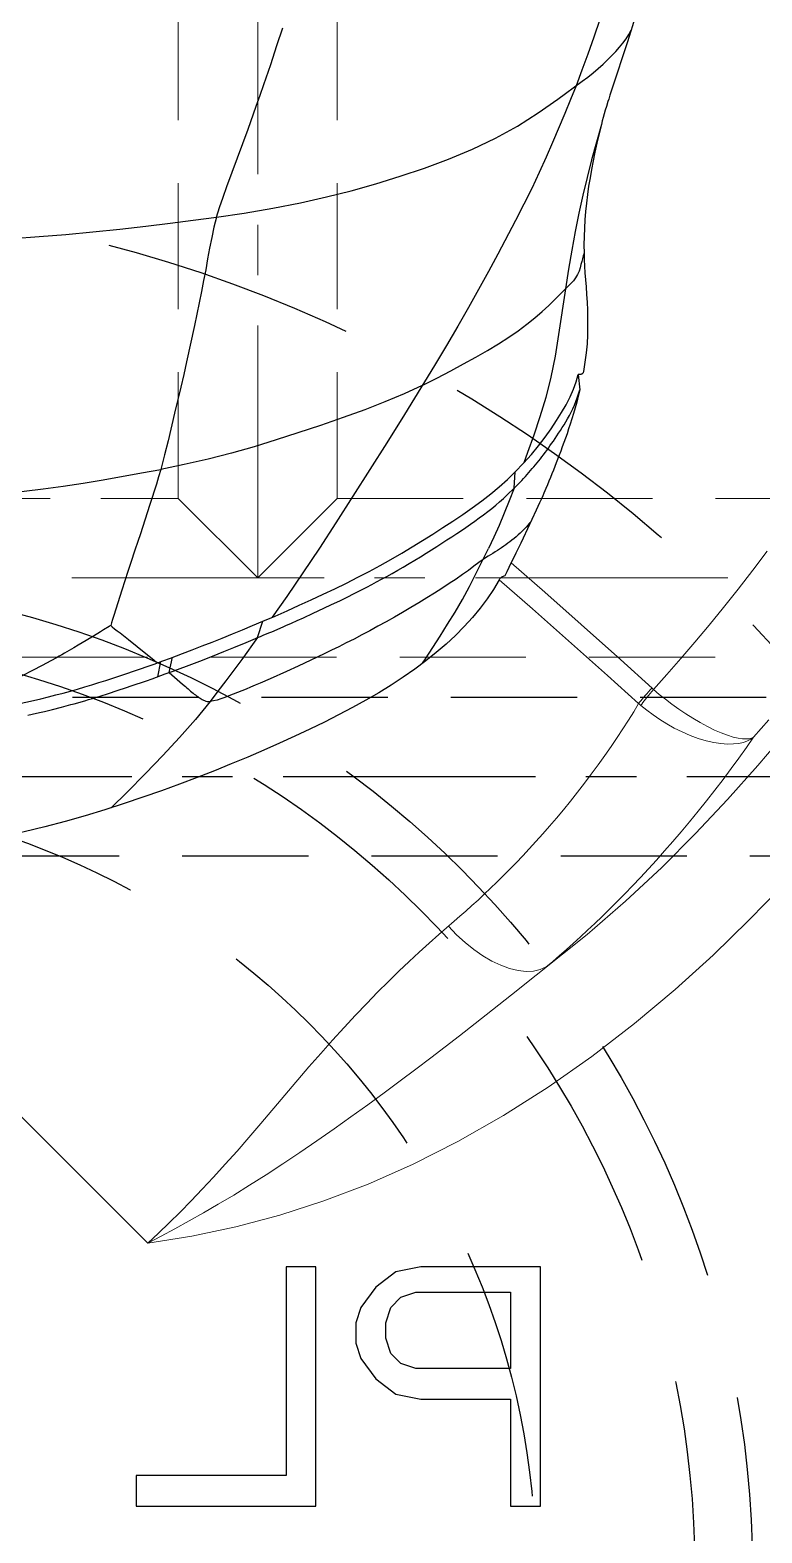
# Model space of a CAD drawing. Header units: inches. Extents: x 143011 to 144494, y -46023 to -44974.
# Drawn here: x 144169.2 to 144206, y -45274.5 to -45198.8 of the extents above; entities that cross this region are included whole.
import ezdxf

# ---------------------------------------------------------------- set-up
doc = ezdxf.new("R2010")
doc.units = ezdxf.units.IN
doc.header["$LTSCALE"] = 2
doc.header["$MEASUREMENT"] = 0
for name, pattern in [('CENTER', [50.8, 31.75, -6.35, 6.35, -6.35]), ('DASHED', [0.75, 0.5, -0.25]), ('HIDDEN', [9.525, 6.35, -3.175])]:
    doc.linetypes.add(name, pattern=pattern)
doc.layers.get('0').update_dxf_attribs({"linetype": 'CONTINUOUS'})
doc.layers.add('CAV-COR', color=1, linetype='CONTINUOUS')
doc.layers.add('wr2', color=41, linetype='DASHED')
doc.layers.add('WR', color=122, linetype='HIDDEN', lineweight=18)
doc.layers.add('枕位', color=75, linetype='CONTINUOUS', lineweight=15)

# ---------------------------------------------------------------- blocks, each defined once
blk = doc.blocks.new('20160719.171012')
at = {"linetype": 'HIDDEN'}
for radius in [69, 49.9, 47, 39]:
    blk.add_circle((0, -1.6), radius, dxfattribs=at)
blk = doc.blocks.new('20160901.140739')
at = {"layer": 'wr2', "linetype": 'HIDDEN', "ltscale": 0.5}
for p, q in [((94.21, 6.559), (-39.79, 6.559)), ((90.21, -1.441), (-11.79, -1.441))]:
    blk.add_line(p, q, dxfattribs=at)
at = {"layer": 'wr2', "linetype": 'CENTER', "ltscale": 0.2}
blk.add_line((94.21, 2.559), (-45.79, 2.559), dxfattribs=at)
blk = doc.blocks.new('20160901.141157')
at = {"layer": 'WR', "linetype": 'HIDDEN', "ltscale": 0.5}
for p, q in [((0, 204), (-104, 204)), ((-50, 200), (-54, 196)), ((-50, 200), (-46, 196)), ((-54, 196), (-104, 196)), ((-54, 196), (-54, 15)), ((-46, 196), (-46, 15))]:
    blk.add_line(p, q, dxfattribs=at)
at = {"layer": 'WR', "linetype": 'CENTER', "ltscale": 0.2}
for p, q in [((0, 200), (-110, 200)), ((-50, 200), (-50, 0))]:
    blk.add_line(p, q, dxfattribs=at)
at = {"layer": 'WR', "linetype": 'HIDDEN', "ltscale": 0.4}
blk.add_line((-4, 196), (-46, 196), dxfattribs=at)

msp = doc.modelspace()

# ---------------------------------------------------------------- linework, layer by layer
at = {"layer": 'CAV-COR', "linetype": 'ByBlock'}
for p, q in [((144181.631, -45199.609), (144181.921, -45198.716)), ((144181.315, -45200.564), (144181.631, -45199.609)), ((144199.11, -45199.928), (144198.651, -45201.305)), ((144198.651, -45201.305), (144198.516, -45201.719)), ((144198.288, -45202.438), (144198.213, -45202.686)), ((144198.516, -45201.719), (144198.388, -45202.116)), ((144180.176, -45203.818), (144180.587, -45202.676)), ((144179.114, -45206.713), (144180.176, -45203.818)), ((144197.957, -45203.594), (144197.469, -45205.372)), ((144196.152, -45211.859), (144195.805, -45214.158)), ((144177.718, -45212.569), (144177.475, -45213.718)), ((144197.059, -45216.028), (144197.056, -45216.043)), ((144197.059, -45216.028), (144197.057, -45216.036)), ((144196.793, -45216.179), (144196.872, -45216.959)), ((144196.853, -45216.183), (144196.793, -45216.179)), ((144195.839, -45220.235), (144195.691, -45220.625)), ((144174.818, -45221.135), (144175.783, -45220.956)), ((144193.573, -45221.899), (144193.612, -45221.087)), ((144193.612, -45221.087), (144194.04, -45220.641)), ((144175.561, -45221.703), (144175.233, -45222.723)), ((144193.216, -45222.242), (144193.573, -45221.899)), ((144193.573, -45221.899), (144193.858, -45221.61)), ((144195.167, -45221.92), (144195.066, -45222.155)), ((144175.233, -45222.723), (144174.738, -45224.246)), ((144174.738, -45224.246), (144174.645, -45224.53)), ((144189.678, -45224.839), (144190.189, -45224.512)), ((144193.897, -45224.678), (144193.657, -45225.173)), ((144194.016, -45224.426), (144193.897, -45224.678)), ((144174.289, -45225.595), (144174.127, -45226.094)), ((144193.305, -45225.894), (144193.199, -45226.11)), ((144193.657, -45225.173), (144193.305, -45225.894)), ((144174.127, -45226.094), (144173.828, -45227.038)), ((144184.791, -45227.57), (144185.226, -45227.357)), ((144183.451, -45228.202), (144183.991, -45227.951)), ((144183.991, -45227.951), (144184.38, -45227.767)), ((144184.38, -45227.767), (144184.791, -45227.57)), ((144180.657, -45229.43), (144180.914, -45228.608)), ((144180.914, -45228.608), (144181.534, -45228.342)), ((144182.364, -45228.697), (144182.656, -45228.566)), ((144182.656, -45228.566), (144182.961, -45228.428)), ((144182.961, -45228.428), (144183.451, -45228.202)), ((144172.026, -45229.579), (144171.833, -45229.695)), ((144172.404, -45229.35), (144172.026, -45229.579)), ((144172.748, -45229.139), (144172.404, -45229.35)), ((144172.907, -45229.04), (144172.748, -45229.139)), ((144173.734, -45229.189), (144174.166, -45229.531)), ((144174.166, -45229.531), (144174.6, -45229.88)), ((144179.459, -45229.926), (144180.077, -45229.672)), ((144171.41, -45229.944), (144171.18, -45230.078)), ((144171.627, -45229.817), (144171.41, -45229.944)), ((144171.833, -45229.695), (144171.627, -45229.817)), ((144174.6, -45229.88), (144175.026, -45230.225)), ((144175.026, -45230.225), (144175.428, -45230.554)), ((144176.198, -45231.192), (144176.371, -45230.421)), ((144176.275, -45230.457), (144176.87, -45230.234)), ((144177.745, -45230.608), (144178.386, -45230.357)), ((144178.386, -45230.357), (144178.949, -45230.132)), ((144178.949, -45230.132), (144179.459, -45229.926)), ((144184.015, -45230.241), (144183.333, -45230.565)), ((144170.539, -45230.441), (144170.256, -45230.594)), ((144175.428, -45230.554), (144175.607, -45230.702)), ((144175.448, -45230.76), (144175.887, -45230.6)), ((144175.632, -45231.397), (144175.789, -45230.636)), ((144175.887, -45230.6), (144176.275, -45230.457)), ((144176.012, -45231.26), (144176.198, -45231.192)), ((144176.198, -45231.192), (144176.477, -45231.426)), ((144182.106, -45231.132), (144181.288, -45231.498)), ((144182.698, -45230.861), (144182.106, -45231.132)), ((144183.333, -45230.565), (144182.698, -45230.861)), ((144173.593, -45232.098), (144174.059, -45231.945)), ((144176.477, -45231.426), (144176.884, -45231.769)), ((144172.735, -45232.371), (144173.152, -45232.239)), ((144173.152, -45232.239), (144173.593, -45232.098)), ((144169.086, -45233.337), (144169.314, -45233.286)), ((144169.314, -45233.286), (144169.675, -45233.203)), ((144169.675, -45233.203), (144169.932, -45233.143)), ((144169.932, -45233.143), (144170.202, -45233.077)), ((144170.785, -45232.929), (144171.264, -45232.803)), ((144182.086, -45261.107), (144182.086, -45271.627)), ((144183.594, -45261.107), (144182.086, -45261.107)), ((144183.594, -45273.167), (144183.594, -45261.107)), ((144187.614, -45261.363), (144186.609, -45262.133)), ((144188.87, -45261.107), (144187.614, -45261.363)), ((144194.9, -45261.107), (144188.87, -45261.107)), ((144194.9, -45273.167), (144194.9, -45261.107)), ((144186.609, -45262.133), (144185.855, -45263.16)), ((144187.362, -45263.16), (144187.865, -45262.646)), ((144187.865, -45262.646), (144188.619, -45262.39)), ((144188.619, -45262.39), (144193.392, -45262.39)), ((144193.392, -45262.39), (144193.392, -45266.239)), ((144185.855, -45263.16), (144185.604, -45263.929)), ((144187.111, -45263.929), (144187.362, -45263.16)), ((144185.604, -45263.929), (144185.604, -45264.956)), ((144187.111, -45264.699), (144187.111, -45263.929)), ((144185.604, -45264.956), (144185.855, -45265.725)), ((144187.362, -45265.469), (144187.111, -45264.699)), ((144185.855, -45265.725), (144186.609, -45266.752)), ((144187.865, -45265.982), (144187.362, -45265.469)), ((144188.619, -45266.239), (144187.865, -45265.982)), ((144186.609, -45266.752), (144187.614, -45267.522)), ((144193.392, -45266.239), (144188.619, -45266.239)), ((144187.614, -45267.522), (144188.87, -45267.778)), ((144188.87, -45267.778), (144193.392, -45267.778)), ((144193.392, -45267.778), (144193.392, -45273.167)), ((144174.549, -45271.627), (144174.549, -45273.167)), ((144182.086, -45271.627), (144174.549, -45271.627)), ((144174.549, -45273.167), (144183.594, -45273.167)), ((144193.392, -45273.167), (144194.9, -45273.167))]:
    msp.add_line(p, q, dxfattribs=at)
for points in [[(144200.183, -45185.84), (144200.118, -45187.202), (144200.026, -45188.527), (144199.898, -45189.809), (144199.732, -45191.035), (144199.531, -45192.205), (144199.302, -45193.332), (144199.048, -45194.414), (144198.772, -45195.449), (144198.482, -45196.44), (144198.184, -45197.392), (144197.884, -45198.308), (144197.579, -45199.194), (144197.276, -45200.046), (144196.98, -45200.86), (144196.686, -45201.642)], [(144199.774, -45197.758), (144199.52, -45198.616), (144199.437, -45198.891), (144199.355, -45199.159), (144199.273, -45199.421), (144199.191, -45199.678), (144199.11, -45199.928)], [(144196.991, -45201.414), (144197.274, -45201.2), (144197.546, -45200.984), (144197.803, -45200.765), (144198.045, -45200.546), (144198.274, -45200.33), (144198.486, -45200.117), (144198.683, -45199.908), (144198.869, -45199.701), (144199.044, -45199.495), (144199.205, -45199.285), (144199.347, -45199.062), (144199.454, -45198.837)], [(144180.587, -45202.676), (144180.783, -45202.122), (144180.969, -45201.585), (144181.315, -45200.564)], [(144178.586, -45208.256), (144179.983, -45208.048), (144181.419, -45207.801), (144182.811, -45207.529), (144184.126, -45207.238), (144185.373, -45206.925), (144186.602, -45206.575), (144187.831, -45206.194), (144189.053, -45205.786), (144190.272, -45205.334), (144191.471, -45204.831), (144192.634, -45204.277), (144193.742, -45203.671), (144194.784, -45203.011), (144195.775, -45202.321), (144196.991, -45201.414)], [(144196.686, -45201.642), (144196.412, -45202.33), (144196.118, -45203.039)], [(144198.388, -45202.116), (144198.328, -45202.308), (144198.288, -45202.438)], [(144196.118, -45203.039), (144195.502, -45204.49), (144195.176, -45205.241), (144194.83, -45206.015), (144194.457, -45206.807), (144194.059, -45207.61), (144193.637, -45208.426)], [(144198.213, -45202.686), (144198.158, -45202.87), (144198.105, -45203.052), (144198.054, -45203.233), (144198.005, -45203.413), (144197.957, -45203.594)], [(144197.957, -45203.594), (144197.842, -45204.061), (144197.734, -45204.527), (144197.634, -45204.981), (144197.545, -45205.42), (144197.464, -45205.849), (144197.389, -45206.277), (144197.319, -45206.702), (144197.258, -45207.123), (144197.205, -45207.544), (144197.162, -45207.967), (144197.129, -45208.389), (144197.105, -45208.809), (144197.091, -45209.229), (144197.084, -45209.646), (144197.086, -45210.062)], [(144197.469, -45205.372), (144197.237, -45206.26), (144197.019, -45207.153), (144196.821, -45208.052), (144196.64, -45208.975), (144196.467, -45209.921), (144196.306, -45210.881), (144196.152, -45211.859)], [(144178.586, -45208.256), (144178.74, -45207.764), (144178.921, -45207.249), (144179.114, -45206.713)], [(144167.011, -45209.41), (144168.336, -45209.334), (144169.668, -45209.238), (144171.006, -45209.127), (144172.366, -45208.996), (144173.724, -45208.853), (144175.023, -45208.708), (144176.248, -45208.561), (144177.41, -45208.416), (144178.586, -45208.256)], [(144178.586, -45208.256), (144178.46, -45208.766), (144178.35, -45209.289), (144178.243, -45209.822), (144178.141, -45210.361), (144178.043, -45210.904), (144177.94, -45211.453), (144177.831, -45212.008), (144177.718, -45212.569)], [(144193.637, -45208.426), (144192.74, -45210.117), (144192.27, -45210.996), (144191.783, -45211.896), (144191.273, -45212.812), (144190.735, -45213.753), (144190.163, -45214.726), (144189.559, -45215.72), (144188.048, -45218.197)], [(144197.086, -45210.062), (144197.046, -45210.212), (144197.005, -45210.356), (144196.968, -45210.496), (144196.929, -45210.642), (144196.886, -45210.801), (144196.834, -45210.971), (144196.76, -45211.143), (144196.663, -45211.306), (144196.548, -45211.456), (144196.422, -45211.594), (144196.152, -45211.859)], [(144197.086, -45210.062), (144197.093, -45210.389), (144197.107, -45210.72), (144197.129, -45211.059), (144197.188, -45211.772)], [(144188.941, -45216.727), (144189.685, -45216.361), (144190.376, -45216.001), (144191.028, -45215.648), (144191.644, -45215.304), (144192.227, -45214.97), (144192.779, -45214.637), (144193.293, -45214.306), (144193.768, -45213.976), (144194.21, -45213.646), (144194.611, -45213.319), (144194.974, -45213.004), (144195.308, -45212.7), (144195.619, -45212.405), (144195.901, -45212.121), (144196.152, -45211.859)], [(144197.188, -45211.772), (144197.217, -45212.152), (144197.24, -45212.543), (144197.256, -45212.942), (144197.264, -45213.348), (144197.267, -45213.762), (144197.26, -45214.189), (144197.236, -45214.634), (144197.193, -45215.094), (144197.134, -45215.56), (144197.059, -45216.028)], [(144177.475, -45213.718), (144177.081, -45215.54), (144176.941, -45216.175), (144176.794, -45216.819)], [(144195.805, -45214.158), (144195.631, -45215.252), (144195.42, -45216.317), (144195.16, -45217.339), (144194.868, -45218.306), (144194.56, -45219.226), (144194.248, -45220.105), (144194.057, -45220.622)], [(144197.057, -45216.036), (144197.054, -45216.051), (144197.045, -45216.072), (144197.035, -45216.092), (144197.021, -45216.111), (144197.005, -45216.128), (144196.988, -45216.143), (144196.968, -45216.156), (144196.948, -45216.166), (144196.926, -45216.174), (144196.902, -45216.18), (144196.878, -45216.183), (144196.853, -45216.183)], [(144188.941, -45216.727), (144188.038, -45217.15), (144187.066, -45217.557), (144186.051, -45217.954), (144184.965, -45218.352), (144183.823, -45218.741), (144182.688, -45219.116), (144181.585, -45219.472), (144180.486, -45219.816), (144179.349, -45220.142), (144178.168, -45220.435), (144176.968, -45220.706), (144175.783, -45220.956)], [(144196.556, -45216.926), (144196.69, -45216.549), (144196.793, -45216.179)], [(144176.794, -45216.819), (144176.478, -45218.133), (144176.151, -45219.514)], [(144193.858, -45221.61), (144193.951, -45221.513), (144194.043, -45221.415), (144194.134, -45221.316), (144194.223, -45221.217), (144194.31, -45221.118), (144194.397, -45221.019), (144194.481, -45220.92), (144194.564, -45220.822), (144194.646, -45220.724), (144194.727, -45220.626), (144194.807, -45220.527), (144194.887, -45220.427), (144194.966, -45220.325), (144195.046, -45220.222), (144195.126, -45220.115), (144195.208, -45220.006), (144195.29, -45219.893), (144195.373, -45219.776), (144195.457, -45219.655), (144195.543, -45219.531), (144195.63, -45219.403), (144195.718, -45219.271), (144195.807, -45219.136), (144195.897, -45218.998), (144195.987, -45218.856), (144196.078, -45218.709), (144196.169, -45218.559), (144196.259, -45218.404), (144196.348, -45218.245), (144196.436, -45218.08), (144196.52, -45217.909), (144196.601, -45217.731), (144196.678, -45217.547), (144196.749, -45217.357), (144196.814, -45217.161), (144196.872, -45216.959)], [(144194.04, -45220.641), (144194.435, -45220.201), (144194.799, -45219.767), (144195.128, -45219.339), (144195.424, -45218.918), (144195.698, -45218.503), (144195.954, -45218.098), (144196.188, -45217.701), (144196.389, -45217.31), (144196.556, -45216.926)], [(144196.872, -45216.959), (144196.798, -45217.272), (144196.72, -45217.575), (144196.64, -45217.866), (144196.558, -45218.146), (144196.476, -45218.415), (144196.393, -45218.674), (144196.31, -45218.922), (144196.229, -45219.161), (144196.148, -45219.391), (144196.069, -45219.612), (144195.991, -45219.826), (144195.915, -45220.034), (144195.839, -45220.235)], [(144188.048, -45218.197), (144187.159, -45219.621), (144184.601, -45223.653)], [(144176.151, -45219.514), (144175.974, -45220.233), (144175.783, -45220.956)], [(144167.024, -45222.239), (144167.958, -45222.163), (144168.906, -45222.059), (144169.871, -45221.939), (144170.865, -45221.802), (144171.881, -45221.645), (144172.88, -45221.478), (144174.818, -45221.135)], [(144175.783, -45220.956), (144175.674, -45221.336), (144175.561, -45221.703)], [(144181.534, -45228.342), (144182.148, -45228.073), (144182.756, -45227.801), (144183.358, -45227.525), (144183.953, -45227.247), (144184.542, -45226.965), (144185.124, -45226.679), (144185.699, -45226.389), (144186.265, -45226.094), (144186.821, -45225.793), (144187.369, -45225.487), (144187.908, -45225.177), (144188.437, -45224.861), (144188.958, -45224.541), (144189.472, -45224.217), (144189.982, -45223.891), (144190.486, -45223.561), (144190.979, -45223.227), (144191.464, -45222.888), (144191.937, -45222.544), (144192.39, -45222.192), (144192.818, -45221.832), (144193.226, -45221.463), (144193.612, -45221.087)], [(144195.691, -45220.625), (144195.544, -45221), (144195.47, -45221.185), (144195.396, -45221.37), (144195.321, -45221.553), (144195.244, -45221.736), (144195.167, -45221.92)], [(144193.573, -45221.899), (144193.321, -45222.541), (144193.07, -45223.166), (144192.814, -45223.777), (144192.548, -45224.371), (144192.274, -45224.945)], [(144190.189, -45224.512), (144190.436, -45224.351), (144190.677, -45224.192), (144190.912, -45224.034), (144191.143, -45223.876), (144191.371, -45223.719), (144191.593, -45223.561), (144191.812, -45223.402), (144192.027, -45223.242), (144192.237, -45223.082), (144192.443, -45222.919), (144192.643, -45222.756), (144192.837, -45222.59), (144193.028, -45222.419), (144193.216, -45222.242)], [(144194.846, -45222.647), (144194.677, -45223.01), (144194.016, -45224.426)], [(144195.066, -45222.155), (144195.009, -45222.285), (144194.928, -45222.466), (144194.846, -45222.647)], [(144184.601, -45223.653), (144183.768, -45224.93), (144182.941, -45226.164), (144182.121, -45227.364), (144181.392, -45228.403)], [(144194.358, -45223.638), (144194.27, -45223.757), (144194.175, -45223.868), (144194.077, -45223.972), (144193.976, -45224.072), (144193.873, -45224.167), (144193.77, -45224.26), (144193.666, -45224.349), (144193.562, -45224.436), (144193.458, -45224.52), (144193.354, -45224.602), (144193.251, -45224.681), (144193.147, -45224.757), (144193.043, -45224.831), (144192.938, -45224.903), (144192.832, -45224.973), (144192.723, -45225.044), (144192.611, -45225.116), (144192.497, -45225.186)], [(144174.645, -45224.53), (144174.461, -45225.077), (144174.289, -45225.595)], [(144185.226, -45227.357), (144185.451, -45227.245), (144185.681, -45227.129), (144185.915, -45227.009), (144186.154, -45226.885), (144186.398, -45226.756), (144186.646, -45226.624), (144186.899, -45226.487), (144187.16, -45226.343), (144187.43, -45226.193), (144187.707, -45226.036), (144187.989, -45225.873), (144188.277, -45225.704), (144188.568, -45225.529), (144188.854, -45225.355), (144189.134, -45225.181), (144189.678, -45224.839)], [(144188.962, -45230.721), (144189.115, -45230.491), (144189.48, -45229.93), (144189.849, -45229.353), (144190.221, -45228.758), (144190.595, -45228.144), (144190.964, -45227.508), (144191.319, -45226.853), (144191.663, -45226.179), (144192.274, -45224.945)], [(144192.004, -45225.49), (144191.787, -45225.65), (144191.541, -45225.837), (144191.268, -45226.042), (144190.969, -45226.257), (144190.643, -45226.481), (144190.299, -45226.711), (144189.936, -45226.948), (144189.557, -45227.189), (144189.17, -45227.431), (144188.773, -45227.674), (144188.365, -45227.918), (144187.954, -45228.16), (144187.542, -45228.398), (144187.127, -45228.633), (144186.716, -45228.86), (144186.309, -45229.08), (144185.906, -45229.293), (144185.51, -45229.499), (144185.122, -45229.697), (144184.742, -45229.887), (144184.373, -45230.068), (144184.015, -45230.241)], [(144192.497, -45225.186), (144192.259, -45225.326), (144192.134, -45225.403), (144192.004, -45225.49)], [(144192.815, -45226.511), (144192.527, -45227), (144192.208, -45227.48), (144191.858, -45227.952), (144191.475, -45228.416), (144191.06, -45228.872), (144190.617, -45229.319), (144190.145, -45229.757), (144189.643, -45230.186), (144189.116, -45230.606)], [(144193.097, -45226.311), (144193.052, -45226.328), (144193.009, -45226.348), (144192.971, -45226.368), (144192.936, -45226.389), (144192.904, -45226.411), (144192.877, -45226.434), (144192.852, -45226.459), (144192.832, -45226.484), (144192.815, -45226.511)], [(144193.199, -45226.11), (144193.13, -45226.245), (144193.097, -45226.311)], [(144173.828, -45227.038), (144173.415, -45228.318), (144173.352, -45228.512), (144173.297, -45228.685), (144173.262, -45228.82)], [(144173.262, -45228.82), (144173.227, -45228.841), (144173.18, -45228.869), (144172.907, -45229.04)], [(144173.262, -45228.82), (144173.345, -45228.891), (144173.461, -45228.98), (144173.595, -45229.081), (144173.734, -45229.189)], [(144176.87, -45230.234), (144177.371, -45230.043), (144177.873, -45229.848), (144178.376, -45229.65), (144178.881, -45229.448), (144179.387, -45229.243), (144179.895, -45229.035), (144180.404, -45228.823), (144180.914, -45228.608)], [(144180.942, -45229.311), (144181.228, -45229.189), (144181.37, -45229.129), (144181.937, -45228.885)], [(144181.937, -45228.885), (144182.079, -45228.823), (144182.364, -45228.697)], [(144180.657, -45229.43), (144179.86, -45230.532), (144179.462, -45231.072), (144179.063, -45231.606), (144178.663, -45232.131), (144178.263, -45232.644)], [(144180.077, -45229.672), (144180.316, -45229.573), (144180.431, -45229.526), (144180.544, -45229.478), (144180.657, -45229.43)], [(144180.657, -45229.43), (144180.799, -45229.372), (144180.942, -45229.311)], [(144171.18, -45230.078), (144170.936, -45230.218), (144170.807, -45230.291), (144170.675, -45230.365), (144170.539, -45230.441)], [(144170.256, -45230.594), (144169.807, -45230.835), (144169.649, -45230.919), (144169.487, -45231.003), (144169.321, -45231.089), (144169.151, -45231.176), (144168.978, -45231.263), (144168.802, -45231.348), (144168.625, -45231.433), (144168.45, -45231.515), (144168.276, -45231.594), (144168.106, -45231.672), (144167.941, -45231.745), (144167.78, -45231.814), (144167.622, -45231.879), (144167.471, -45231.94), (144167.325, -45231.995), (144167.185, -45232.04), (144167.052, -45232.075)], [(144167.448, -45232.975), (144167.838, -45232.907), (144168.225, -45232.834), (144168.61, -45232.757), (144168.992, -45232.676), (144169.372, -45232.591), (144169.75, -45232.503), (144170.125, -45232.412), (144170.497, -45232.318), (144170.867, -45232.221), (144171.233, -45232.122), (144171.597, -45232.019), (144171.957, -45231.914), (144172.315, -45231.807), (144172.67, -45231.697), (144173.023, -45231.586), (144173.373, -45231.472), (144173.722, -45231.357), (144174.07, -45231.241), (144174.416, -45231.123), (144174.761, -45231.003), (144175.105, -45230.883), (144175.448, -45230.76)], [(144189.116, -45230.606), (144188.563, -45231.018), (144187.984, -45231.421), (144187.38, -45231.815), (144186.753, -45232.202), (144186.103, -45232.58), (144185.43, -45232.952), (144184.736, -45233.319), (144184.02, -45233.68), (144183.284, -45234.038), (144182.531, -45234.393), (144181.758, -45234.744), (144180.966, -45235.094), (144180.158, -45235.441), (144179.331, -45235.787), (144178.483, -45236.129), (144177.613, -45236.47), (144176.723, -45236.807), (144175.814, -45237.139), (144174.885, -45237.466), (144173.937, -45237.787)], [(144176.198, -45231.192), (144176.415, -45231.113), (144176.624, -45231.035)], [(144176.624, -45231.035), (144177.211, -45230.813), (144177.745, -45230.608)], [(144174.059, -45231.945), (144174.301, -45231.863), (144175.072, -45231.597)], [(144175.072, -45231.597), (144175.348, -45231.5), (144176.012, -45231.26)], [(144176.884, -45231.769), (144177.028, -45231.892), (144177.096, -45231.951), (144177.162, -45232.008), (144177.287, -45232.119)], [(144181.288, -45231.498), (144180.783, -45231.723), (144180.541, -45231.828), (144180.306, -45231.928), (144180.077, -45232.024), (144179.855, -45232.114), (144179.639, -45232.2), (144179.426, -45232.283), (144179.217, -45232.363), (144179.012, -45232.44), (144178.811, -45232.51), (144178.618, -45232.57), (144178.434, -45232.616), (144178.263, -45232.644)], [(144171.264, -45232.803), (144171.432, -45232.758), (144171.605, -45232.71), (144171.781, -45232.66), (144171.962, -45232.607), (144172.148, -45232.552), (144172.339, -45232.495), (144172.735, -45232.371)], [(144178.263, -45232.644), (144177.525, -45233.546), (144176.728, -45234.453), (144175.888, -45235.36), (144175.009, -45236.278), (144174.089, -45237.207), (144173.281, -45237.997)], [(144177.287, -45232.119), (144177.347, -45232.171), (144177.407, -45232.221), (144177.466, -45232.269), (144177.525, -45232.314), (144177.584, -45232.357), (144177.642, -45232.398), (144177.701, -45232.436), (144177.759, -45232.474), (144177.816, -45232.509), (144177.873, -45232.544), (144177.931, -45232.575), (144177.989, -45232.603), (144178.051, -45232.625), (144178.117, -45232.641), (144178.187, -45232.647), (144178.263, -45232.644)], [(144170.202, -45233.077), (144170.342, -45233.042), (144170.785, -45232.929)], [(144173.937, -45237.787), (144172.97, -45238.096), (144171.984, -45238.395), (144170.979, -45238.684), (144169.955, -45238.954), (144168.909, -45239.207), (144167.843, -45239.443)]]:
    msp.add_lwpolyline(points, dxfattribs=at)
at = {"layer": '枕位', "linetype": 'ByBlock'}
for p, q in [((144193.422, -45225.656), (144195.116, -45227.145)), ((144192.815, -45226.511), (144194.497, -45227.984)), ((144195.116, -45227.145), (144196.944, -45228.768)), ((144194.497, -45227.984), (144196.311, -45229.588)), ((144196.944, -45228.768), (144198.916, -45230.536)), ((144196.311, -45229.588), (144198.267, -45231.334)), ((144198.916, -45230.536), (144200.513, -45231.979)), ((144198.267, -45231.334), (144199.835, -45232.747)), ((144155.868, -45240.655), (144175.128, -45259.915)), ((144193.43, -45247.421), (144192.167, -45248.421)), ((144192.167, -45248.421), (144190.818, -45249.475)), ((144182.029, -45252.463), (144180.822, -45253.894))]:
    msp.add_line(p, q, dxfattribs=at)
for points in [[(144193.43, -45247.421), (144197.239, -45244.378), (144199.173, -45242.7), (144200.994, -45240.997), (144202.702, -45239.29), (144204.309, -45237.584), (144205.841, -45235.867), (144207.293, -45234.159), (144208.676, -45232.457), (144210.04, -45230.707), (144211.388, -45228.907), (144212.712, -45227.067), (144214.036, -45225.14), (144215.359, -45223.104), (144216.657, -45220.973), (144217.913, -45218.75), (144219.112, -45216.432), (144220.24, -45214.011), (144221.283, -45211.479)], [(144200.584, -45232.041), (144201.258, -45231.283), (144201.954, -45230.488), (144202.666, -45229.658), (144203.384, -45228.796), (144204.106, -45227.904), (144204.838, -45226.984), (144205.576, -45226.037), (144206.308, -45225.069)], [(144200.499, -45231.966), (144200.412, -45232.061), (144200.325, -45232.156), (144200.24, -45232.253), (144200.158, -45232.347), (144200.08, -45232.439), (144200.007, -45232.526), (144199.942, -45232.607), (144199.884, -45232.681), (144199.835, -45232.747)], [(144200.585, -45232.042), (144200.501, -45232.139), (144200.417, -45232.237), (144200.335, -45232.336), (144200.256, -45232.433), (144200.18, -45232.526), (144200.11, -45232.615), (144200.046, -45232.698), (144199.99, -45232.774), (144199.943, -45232.84)], [(144200.513, -45231.979), (144200.527, -45231.992), (144200.541, -45232.004), (144200.555, -45232.017), (144200.57, -45232.029), (144200.584, -45232.041)], [(144200.584, -45232.041), (144200.875, -45232.288), (144201.185, -45232.536), (144201.512, -45232.782), (144201.853, -45233.026), (144202.205, -45233.265), (144202.566, -45233.493), (144202.937, -45233.71), (144203.308, -45233.91), (144203.661, -45234.084), (144203.995, -45234.23), (144204.307, -45234.345), (144204.588, -45234.433), (144204.836, -45234.492), (144205.055, -45234.524), (144205.241, -45234.532), (144205.395, -45234.521), (144205.521, -45234.491), (144205.623, -45234.444)], [(144199.835, -45232.747), (144199.586, -45233.159), (144199.322, -45233.581), (144199.044, -45234.014), (144198.751, -45234.459), (144198.444, -45234.913), (144198.125, -45235.372), (144197.795, -45235.834), (144197.453, -45236.299), (144197.107, -45236.759), (144196.756, -45237.213), (144196.401, -45237.66), (144196.047, -45238.095), (144195.698, -45238.514), (144195.351, -45238.92), (144195.007, -45239.313), (144194.668, -45239.692), (144194.333, -45240.058), (144194.001, -45240.414), (144193.67, -45240.761), (144193.343, -45241.097), (144193.018, -45241.424), (144192.696, -45241.742), (144192.377, -45242.051), (144192.062, -45242.35), (144191.75, -45242.641), (144191.443, -45242.922), (144191.14, -45243.195), (144190.842, -45243.459), (144190.549, -45243.714), (144189.778, -45244.375)], [(144199.835, -45232.747), (144199.853, -45232.762), (144199.87, -45232.778), (144199.888, -45232.793), (144199.906, -45232.809), (144199.925, -45232.825), (144199.943, -45232.84)], [(144199.943, -45232.84), (144200.24, -45233.079), (144200.558, -45233.316), (144200.896, -45233.548), (144201.254, -45233.771), (144201.63, -45233.981), (144202.019, -45234.174), (144202.422, -45234.351), (144202.832, -45234.502), (144203.231, -45234.621), (144203.611, -45234.708), (144203.971, -45234.765), (144204.302, -45234.789), (144204.602, -45234.785), (144204.869, -45234.755), (144205.104, -45234.703), (144205.308, -45234.63), (144205.48, -45234.543), (144205.623, -45234.444)], [(144205.623, -45234.444), (144206.391, -45233.567)], [(144205.623, -45234.444), (144205.259, -45234.966), (144204.883, -45235.494), (144204.494, -45236.025), (144204.091, -45236.565), (144203.674, -45237.109), (144203.254, -45237.646), (144202.83, -45238.175), (144202.402, -45238.697), (144201.977, -45239.204), (144201.558, -45239.695), (144201.142, -45240.17), (144200.731, -45240.63), (144200.327, -45241.074), (144199.928, -45241.504), (144199.533, -45241.92), (144199.143, -45242.324), (144198.757, -45242.715), (144198.376, -45243.095), (144198, -45243.464), (144197.629, -45243.821), (144197.262, -45244.166), (144196.902, -45244.501), (144196.547, -45244.824), (144196.199, -45245.137), (144195.856, -45245.439), (144195.519, -45245.732), (144195.188, -45246.014)], [(144175.128, -45259.915), (144177.339, -45259.574), (144179.555, -45259.106), (144181.775, -45258.51), (144183.995, -45257.794), (144186.219, -45256.95), (144188.459, -45255.958), (144190.74, -45254.799), (144193.035, -45253.492), (144195.282, -45252.07), (144197.478, -45250.518), (144199.624, -45248.852), (144201.665, -45247.149), (144203.578, -45245.423), (144205.385, -45243.66), (144207.094, -45241.904)], [(144195.188, -45246.014), (144194.885, -45246.145), (144194.545, -45246.219), (144194.17, -45246.235), (144193.768, -45246.191), (144193.343, -45246.089), (144192.902, -45245.93), (144192.451, -45245.717), (144191.995, -45245.452), (144191.542, -45245.139), (144191.098, -45244.783), (144190.668, -45244.388), (144190.26, -45243.96)], [(144189.778, -45244.375), (144189.287, -45244.809), (144188.788, -45245.263), (144188.281, -45245.736), (144187.765, -45246.229), (144187.237, -45246.745), (144186.698, -45247.285), (144186.147, -45247.85), (144185.585, -45248.439), (144185.011, -45249.056), (144184.425, -45249.699), (144183.833, -45250.362), (144183.237, -45251.047), (144182.029, -45252.463)], [(144190.818, -45249.475), (144189.376, -45250.583), (144188.616, -45251.159), (144187.83, -45251.748), (144187.026, -45252.344), (144186.201, -45252.949), (144185.355, -45253.562), (144184.504, -45254.168), (144183.645, -45254.768), (144182.779, -45255.362), (144181.924, -45255.933), (144181.084, -45256.479), (144180.257, -45257.002), (144179.453, -45257.497), (144178.68, -45257.959), (144177.934, -45258.393), (144177.205, -45258.804), (144176.492, -45259.196), (144175.8, -45259.566), (144175.128, -45259.915)], [(144180.822, -45253.894), (144180.221, -45254.598), (144179.622, -45255.282), (144179.028, -45255.95), (144178.442, -45256.593), (144177.87, -45257.206), (144177.308, -45257.791), (144176.752, -45258.355), (144176.203, -45258.898), (144175.661, -45259.418), (144175.128, -45259.915)]]:
    msp.add_lwpolyline(points, dxfattribs=at)

# ---------------------------------------------------------------- block references
at = {"linetype": 'ByBlock'}
msp.add_blockref('20160719.171012', (144155.661, -45274.819), dxfattribs=at)
at = {"layer": 'WR', "linetype": 'ByBlock', "rotation": 180}
msp.add_blockref('20160901.141157', (144130.661, -45026.419), dxfattribs=at)
at = {"layer": 'wr2', "linetype": 'ByBlock', "rotation": 180}
msp.add_blockref('20160901.140739', (144194.871, -45233.86), dxfattribs=at)

doc.saveas('drawing.dxf')
